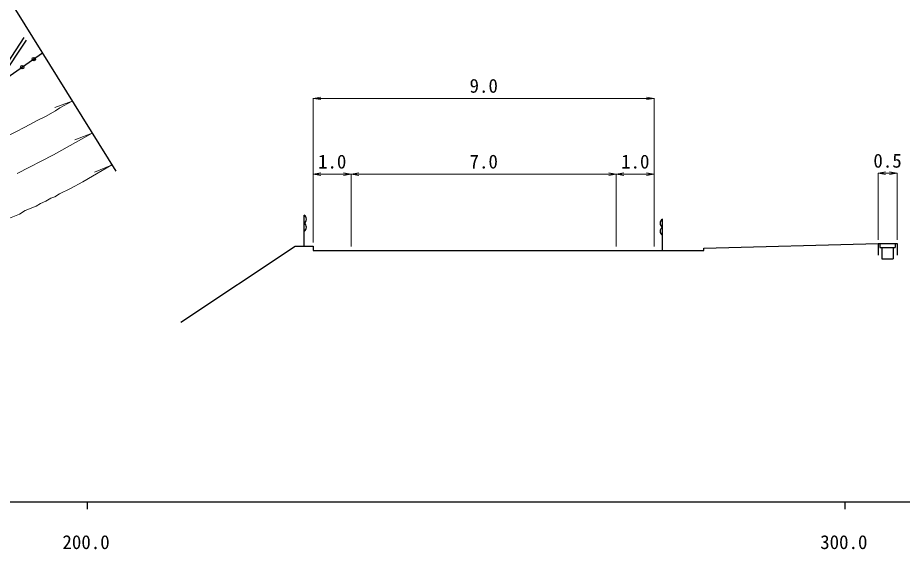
# Model space of a CAD drawing. Units: millimetres at full size, sheet at 1:1000, with parts at other scales. Extents: x 40000 to 680000, y 20000 to 380000.
# Drawn here: x 258822 to 375565, y 198715 to 268857 of the extents above; entities that cross this region are included whole.
import ezdxf
from ezdxf.enums import TextEntityAlignment as Align

# ---------------------------------------------------------------- set-up
doc = ezdxf.new("R2010")
doc.units = ezdxf.units.MM
doc.header["$LTSCALE"] = 1000
doc.linetypes.add('DASHED', pattern=[7.5, 6, -1.5])
for name, color, linetype, lineweight in [('M-BGD', 7, 'Continuous', 25), ('M-BMK-OTRS', 5, 'Continuous', 25), ('M-STR-HTXT', 7, 'Continuous', 13), ('M-TTL-BAND', 7, 'Continuous', 25)]:
    doc.layers.add(name, color=color, linetype=linetype, lineweight=lineweight)
doc.styles.add('ＭＳ ゴシック', font='')
doc.styles.get('ＭＳ ゴシック').set_extended_font_data('MS Gothic')

# ---------------------------------------------------------------- blocks, each defined once
blk = doc.blocks.new('open_arrow')
at = {"color": 0, "linetype": 'Continuous', "lineweight": -2}
blk.add_lwpolyline([(7.5, 1.25), (0, 0), (7.5, -1.25)], dxfattribs=at)

msp = doc.modelspace()

# ---------------------------------------------------------------- linework, layer by layer
at = {"layer": 'M-BGD'}
for p, q in [((296623, 238692), (296623, 242820)), ((343898, 238161), (343898, 242289)), ((372367, 239052), (372367, 237536)), ((372367, 239052), (374867, 239052)), ((372617, 239052), (372617, 238552)), ((372617, 238552), (374617, 238552)), ((372867, 238552), (372867, 237052)), ((374367, 238552), (374367, 237052)), ((374617, 239052), (374617, 238552)), ((374867, 239052), (374867, 237536)), ((372867, 237052), (374367, 237052))]:
    msp.add_line(p, q, dxfattribs=at)
at = {"layer": 'M-BGD', "linetype": 'DASHED'}
for points in [[(256369, 261252), (260265, 267124)], [(256683, 260912), (260526, 266704)]]:
    msp.add_lwpolyline(points, dxfattribs=at)
at = {"layer": 'M-BGD'}
for points in [[(256970, 260601), (262079, 264200)], [(280350, 228693), (295423, 238692), (297824, 238692), (297824, 238161), (302824, 238161), (337824, 238161), (342824, 238161), (349351, 238161), (349351, 238427), (372367, 239052)]]:
    msp.add_lwpolyline(points, dxfattribs=at)
for centre in [(260943, 263400), (259419, 262327)]:
    msp.add_circle(centre, 225, dxfattribs=at)
for centre, start, end in [((296278, 242280), 302.57426, 57.42574), ((296278, 241200), 302.57426, 57.42574), ((344243, 241750), 122.57426, 237.42574), ((344243, 240670), 122.57426, 237.42574)]:
    msp.add_arc(centre, 641, start, end, dxfattribs=at)
at = {"layer": 'M-BMK-OTRS'}
msp.add_line((235693, 306727), (271754, 248608), dxfattribs=at)
at = {"layer": 'M-STR-HTXT'}
for p, q in [((297824, 239192), (297824, 258218)), ((342824, 258217), (297824, 258217)), ((342824, 238661), (342824, 258218)), ((266012, 257862), (263712, 257003)), ((268641, 253625), (266355, 252730)), ((271217, 249406), (268942, 248484)), ((297824, 248217), (302824, 248217)), ((302824, 238661), (302824, 248218)), ((302824, 248217), (337824, 248217)), ((337824, 238661), (337824, 248218)), ((337824, 248217), (342824, 248217)), ((372367, 239552), (372367, 248336)), ((374867, 248335), (372367, 248335)), ((374867, 239552), (374867, 248336))]:
    msp.add_line(p, q, dxfattribs=at)
for points in [[(196227, 245215), (197834, 244857), (203702, 244225), (206117, 243901), (210964, 243584), (216842, 243584), (223332, 243949), (227563, 244401), (235123, 245703), (238972, 246622), (243197, 247756), (245193, 248487), (247437, 249164), (255043, 252070), (258678, 253820), (259663, 254389), (260413, 254745), (261475, 255328), (262494, 255829), (263795, 256581), (264391, 256982), (266012, 257862)], [(258771, 248320), (263564, 250759), (268641, 253625)], [(257083, 242146), (259046, 242925), (259829, 243408), (261253, 243970), (261849, 244350), (262549, 244645), (263204, 245024), (263714, 245205), (264331, 245636), (265783, 246323), (267436, 247210), (271247, 249424)]]:
    msp.add_lwpolyline(points, dxfattribs=at)
at = {"layer": 'M-TTL-BAND'}
for p, q in [((40000, 205000), (579000, 205000)), ((268000, 205000), (268000, 204000)), ((368000, 205000), (368000, 204000))]:
    msp.add_line(p, q, dxfattribs=at)

# ---------------------------------------------------------------- block references
at = {"layer": 'M-STR-HTXT', "xscale": 133, "yscale": 133}
for p in [(297824, 258217), (297824, 248217), (302824, 248217), (337824, 248217), (372367, 248335)]:
    msp.add_blockref('open_arrow', p, dxfattribs=at)
at = {"layer": 'M-STR-HTXT', "xscale": 133, "yscale": 133, "rotation": 180}
for p in [(342824, 258217), (302824, 248217), (337824, 248217), (342824, 248217), (374867, 248335)]:
    msp.add_blockref('open_arrow', p, dxfattribs=at)

# ---------------------------------------------------------------- texts
at = {"layer": 'M-STR-HTXT', "style": 'ＭＳ ゴシック'}
for s, p in [('9.0', (320324, 258404)), ('1.0', (300324, 248404)), ('7.0', (320324, 248404)), ('1.0', (340324, 248404)), ('0.5', (373617, 248522))]:
    msp.add_text(s, height=1833, dxfattribs=at).set_placement(p, align=Align.BOTTOM_CENTER)
at = {"layer": 'M-TTL-BAND', "style": 'ＭＳ ゴシック'}
for s, p in [('200.0', (267844, 198195)), ('300.0', (367844, 198195))]:
    msp.add_text(s, height=1833, dxfattribs=at).set_placement(p, align=Align.BOTTOM_CENTER)

doc.saveas('drawing.dxf')
